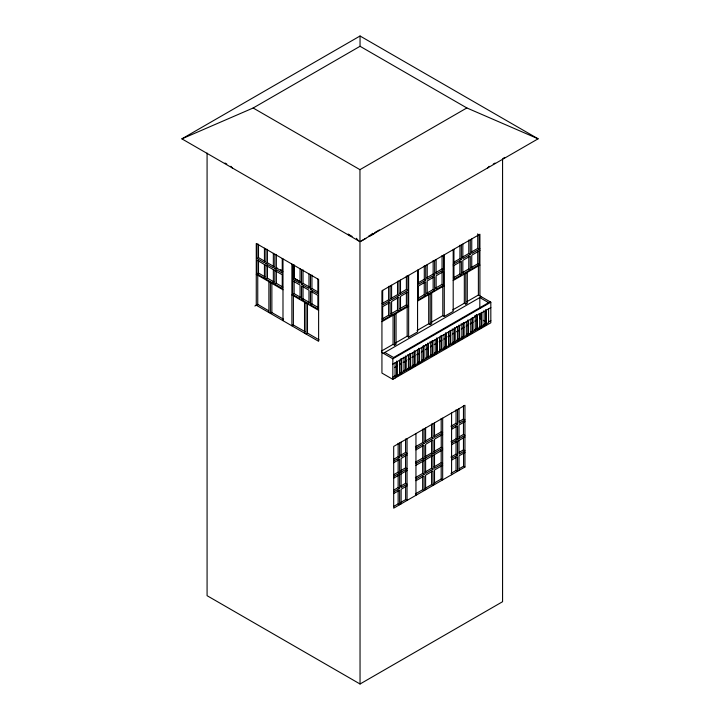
<?xml version="1.0" encoding="UTF-8"?>
<svg xmlns="http://www.w3.org/2000/svg" width="720" height="720" viewBox="0 0 720 720"><rect width="100%" height="100%" fill="white"/><g stroke="black" fill="none" stroke-linecap="round" stroke-linejoin="round"><path stroke-width="1.08" d="M395.064 376.65L488.592 322.659L488.592 308.844M372.456 233.325L370.287 235.89L374.742 233.316M487.719 168.003L489.168 166.293M181.89 138.852L360.045 36L538.11 138.807L359.955 241.659L181.89 138.852L253.152 108L360.045 46.287L466.848 107.946L538.11 138.807M253.152 108L359.955 169.659L466.848 107.946M257.013 243.918L257.013 258.489L258.498 257.634L264.996 261.387M265.923 249.066L265.923 263.637L267.408 262.773L273.906 266.526M274.833 270.495L274.833 284.202L282.249 288.486L282.249 274.77L257.013 260.199L257.013 273.915L258.498 273.06L264.996 276.813M274.833 254.205L274.833 268.776L276.921 267.57M273.951 281.925L267.453 278.181L265.923 279.063L265.923 265.347M274.833 284.202L276.363 283.32L282.852 287.064M292.644 264.483L292.644 279.063L294.129 278.199L300.618 281.952L294.075 278.226L294.075 264.78M493.254 164.088L495.036 163.053M503.055 158.427L504.837 157.401M368.694 236.088L370.476 235.062M374.931 232.488L379.386 229.923M361.386 241.038L365.841 238.464M254.889 306L257.751 304.344L268.47 310.635M301.545 269.631L301.545 284.202L303.03 283.347L309.528 287.091M292.644 294.489L300.06 298.773L300.06 285.057L292.644 280.773L292.644 294.489L294.129 293.634L300.618 297.378M310.455 274.77L310.455 289.341L311.94 288.486L317.511 291.699M301.545 299.628L308.97 303.912L308.97 290.205L301.545 285.912L301.545 299.628L303.03 298.773L309.528 302.526M301.545 300.483L303.03 299.628M310.455 304.776L317.88 309.06L317.88 295.344L310.455 291.06L310.455 304.776L311.94 303.912L317.511 307.134M307.485 303.3L307.485 333.063L306 333.918L306 303.057M382.122 303.543L388.62 299.79L390.105 300.645L390.105 286.074M391.032 298.395L397.53 294.642L399.015 295.497L399.015 280.926M399.897 293.22L406.386 289.476L407.916 290.358L407.916 275.787M417.798 282.996L424.296 279.243L425.727 280.08L425.727 265.509M426.654 277.83L433.152 274.077L434.637 274.932L434.637 260.361M435.564 272.682L442.062 268.929L443.547 269.793L443.547 255.222M453.429 262.422L459.927 258.678L461.358 259.506L461.358 244.935M462.276 257.265L468.783 253.503L470.268 254.358L470.268 239.787M471.24 252.135L477.738 248.391L479.178 249.219L479.178 234.648M390.105 300.645L382.68 304.929L382.68 290.358M399.015 295.497L391.59 299.79L391.59 285.219M407.916 290.358L400.5 294.642L400.5 280.071M425.727 280.08L418.311 284.364L418.311 269.793M434.637 274.932L427.212 279.216L427.212 264.645M443.547 269.793L436.122 274.077L436.122 259.506M453.195 264.222L461.358 259.506M470.268 254.358L462.834 258.66L462.834 244.08M479.916 248.787L471.753 253.503L471.753 238.932M453.195 265.932L461.358 261.216L461.358 274.932L453.942 279.216L453.942 265.509M479.916 250.506L471.753 255.222L471.753 268.938L479.178 264.645L479.178 250.938M382.122 318.969L388.62 315.216L390.105 316.071L390.105 302.355L382.68 306.648L382.68 320.364L399.015 310.932L399.015 297.216L391.59 301.5L391.59 315.216M390.987 313.794L397.485 310.041L399.015 310.932M399.897 308.655L406.386 304.911L407.916 305.793L407.916 292.077L400.5 296.361L400.5 310.068L407.916 305.793M417.753 298.395L424.242 294.651L425.727 295.506L425.727 281.79L418.311 286.074L418.311 299.79L425.727 295.506M426.654 293.256L433.152 289.503L434.637 290.358L434.637 276.651L427.212 280.935L427.212 294.651L434.637 290.358M435.564 288.108L442.062 284.364L443.547 285.219L443.547 271.503L436.122 275.787L436.122 289.503L443.547 285.219M453.384 277.83L459.873 274.077L461.358 274.932M462.276 272.691L468.783 268.938L470.268 269.793L470.268 256.077L462.834 260.37L462.834 274.086L470.268 269.793M471.24 267.57L477.738 263.817L479.178 264.645M381.933 321.651L408.654 306.216M417.564 301.077L444.285 285.651M453.195 280.503L479.916 265.077M381.42 351.09L393.075 344.358L394.56 345.213L396.045 344.358L396.045 313.497M395.532 342.945L407.169 336.222L408.654 337.077L417.564 331.938L417.564 270.216M417.051 330.516L428.697 323.793L430.182 324.648L431.667 323.793L431.667 292.932M431.154 322.371L442.8 315.648L444.285 316.503L453.195 311.364L453.195 249.651M452.682 309.942L464.328 303.219L465.804 304.083L467.289 303.219L467.289 272.367M466.731 301.779L478.386 295.047L490.824 302.229L490.824 322.803L392.841 379.368L381.933 373.077L381.933 290.79L479.916 234.216L479.916 295.938M383.31 353.304L481.293 296.73M490.077 301.797L393.579 357.516L384.795 352.44M381.933 352.503L392.841 358.803L490.824 302.229M476.721 314.847L474.489 316.134L475.236 316.557L475.236 330.372L474.489 329.94L476.721 328.653L477.459 329.085L477.459 315.27L476.721 314.847L476.721 328.653M392.841 364.131L490.824 307.557M394.497 367.578L397.404 365.895M399.339 364.779L401.283 363.663M403.218 362.538L406.125 360.864M408.069 359.739L410.004 358.623M411.948 357.498L414.855 355.824M416.79 354.708L419.697 353.025M421.641 351.909L423.576 350.784M425.52 349.668L428.427 347.985M430.362 346.869L432.306 345.744M434.241 344.628L437.157 342.945M439.092 341.829L441.999 340.146M443.943 339.03L445.878 337.914M447.822 336.789L450.729 335.115M452.664 333.99L454.608 332.874M456.543 331.749L459.45 330.075M461.394 328.959L464.301 327.276M466.236 326.16L468.18 325.035M470.115 323.919L473.022 322.236M474.966 321.12L476.901 319.995M395.064 375.795L396.549 374.94L397.287 375.372L397.287 361.557L396.549 361.134L396.549 374.94M399.519 373.23L401.004 372.366L401.004 358.56M405.459 369.801L406.197 370.224L406.197 356.418L405.459 355.986L405.459 369.792L403.227 371.079L403.974 371.511L403.974 357.705L403.227 357.273M409.914 367.227L410.652 367.659L410.652 353.844L409.914 353.412L409.914 367.227L407.682 368.514L408.429 368.937L408.429 355.131L407.682 354.699M414.36 364.653L415.107 365.085L415.107 351.27L414.36 350.847L414.36 364.653L412.137 365.94L412.875 366.372L412.875 352.557M417.348 362.934L418.833 362.07L418.833 348.264L419.571 348.696L419.571 362.502L418.833 362.079M421.803 360.36L423.288 359.505L423.288 345.69M427.743 344.187L427.743 356.931L425.511 358.218L426.258 358.65L426.258 344.835L425.511 344.403M432.198 354.357L432.936 354.789L432.936 340.983L432.198 340.551L432.198 354.357L429.966 355.644L430.713 356.076L430.713 342.261L429.966 341.838M436.644 339.039L436.644 351.792L434.421 353.079L435.159 353.502L435.159 339.696M439.614 350.073L441.099 349.218L441.099 335.403M444.069 347.508L445.554 346.644L445.554 332.838L446.301 333.261L446.301 347.076L445.554 346.644M448.524 344.934L449.991 344.079L449.991 331.335M455.193 328.131L455.193 341.937L454.446 341.514L452.223 342.801L452.961 343.224L452.961 329.418L452.223 328.986M458.901 325.134L459.648 325.557L459.648 339.372L458.901 338.94L456.678 340.227L457.416 340.659L457.416 326.844L456.678 326.412M464.094 322.983L464.094 336.798L463.356 336.366L461.133 337.653L461.871 338.085L461.871 324.27L461.133 323.847M466.326 334.656L467.811 333.801L468.549 334.224L468.549 320.418L467.811 319.986L467.811 333.801M470.781 332.082L472.266 331.227L473.004 331.659L473.004 317.844M481.176 312.273L481.914 312.705L481.914 326.511L481.176 326.088L478.944 327.366L479.691 327.798L479.691 313.983L478.944 313.56M486.369 310.131L486.369 323.937L485.622 323.514L483.399 324.801L484.137 325.224L484.137 311.418L483.399 310.986M392.841 377.19L395.064 375.903L395.064 362.844M488.592 321.903L490.824 320.616M396.486 376.569L398.43 375.444M400.365 374.328L402.309 373.212M409.095 369.288L412.002 367.614M413.937 366.489L415.881 365.373M417.816 364.248L420.723 362.574M431.388 356.418L437.211 353.061M443.997 349.137L445.932 348.021M452.718 344.097L454.662 342.981M457.569 341.298L459.504 340.182M461.448 339.066L463.383 337.941M466.299 336.267L468.234 335.142M470.169 334.026L472.113 332.901M478.899 328.986L481.806 327.312M483.75 326.187L485.685 325.071M393.894 459.171L398.142 456.723L399.627 457.578L399.627 443.007M400.473 455.382L405.567 452.439L407.043 453.294L401.112 456.723L401.112 442.152M415.422 446.796L422.685 442.611L424.116 443.439L424.116 428.868M425.052 441.189L431.541 437.436L433.026 438.3L433.026 423.729M433.935 436.059L441.189 431.865L442.674 432.729L434.511 437.436L434.511 422.865M450.945 426.231L456.039 423.297L457.524 424.152L457.524 409.581M459.225 421.461L463.464 419.013L464.949 419.868L459.009 423.297L459.009 408.726M393.687 461.007L399.627 457.578M415.953 448.155L424.116 443.439M433.026 438.3L425.601 442.584L425.601 428.013M451.584 427.581L457.524 424.152M393.687 462.726L399.627 459.297L399.627 473.013L398.142 472.149L393.894 474.606M407.043 455.013L401.112 458.442L401.112 472.149M415.953 449.865L424.116 445.158L424.116 458.865L422.685 458.037L415.422 462.231M442.674 434.439L434.511 439.155L434.511 452.871M451.584 429.3L457.524 425.871L457.524 439.578L456.129 438.777L451.044 441.72M464.949 421.578L459.009 425.007L459.009 438.723M400.473 470.808L405.567 467.865L407.043 468.729L393.687 476.442M425.097 456.642L431.586 452.898L433.026 453.726L433.026 440.01L425.601 444.294L425.601 458.01M433.98 451.512L441.243 447.327L442.674 448.155L415.953 463.581M459.225 436.887L463.464 434.439L464.949 435.294L451.584 443.007M393.687 478.152L407.043 470.439M415.953 465.3L442.674 449.865M451.584 444.726L464.949 437.013M393.894 490.032L398.142 487.584L399.627 488.439L399.627 474.723M400.473 486.234L405.567 483.3L407.043 484.155L401.112 487.584L401.112 473.868M415.377 477.63L422.64 473.436L424.116 474.3L424.116 460.584M425.052 472.05L431.541 468.297L433.026 469.152L433.026 455.436M433.935 466.92L441.189 462.726L442.674 463.581L434.511 468.297L434.511 454.581M450.945 457.092L456.039 454.158L457.524 455.013L457.524 441.297M459.225 452.313L463.464 449.865L464.949 450.729L459.009 454.158L459.009 440.442M393.687 491.868L399.627 488.439M415.953 479.007L424.116 474.3M433.026 469.152L425.601 473.436L425.601 459.729M451.584 458.442L457.524 455.013M393.687 493.578L399.627 490.158L399.627 504.729L398.142 503.865L393.894 506.313M407.043 485.865L401.112 489.294L401.112 503.865M415.953 480.726L424.116 476.01L424.116 490.581L422.64 489.726L415.377 493.92M442.674 465.3L434.511 470.007L434.511 484.578M451.584 460.152L457.524 456.723L457.524 471.294L456.039 470.439L450.945 473.382M464.949 452.439L459.009 455.868L459.009 470.439M400.518 502.551L405.612 499.608L407.043 500.436L407.043 438.723M425.097 488.358L431.586 484.605L433.026 485.442L433.026 470.871L425.601 475.155L425.601 489.726M433.935 483.201L441.189 479.007L442.674 479.871L442.674 418.158M459.315 468.657L463.554 466.209L464.949 467.01L464.949 405.297L393.687 446.436L393.687 508.158L464.949 467.01M207.081 153.054L207.081 595.692L360.045 684L502.569 601.713L502.569 159.075M488.592 302.661L479.817 297.585L479.817 308.502M225.018 163.035L226.8 164.061M349.47 234.882L352.143 236.43M481.572 319.329L479.817 318.321L479.817 313.956M483.327 320.346L485.964 321.867M449.991 330.273L450.738 330.705L450.738 344.511L449.991 344.079M436.644 337.977L437.391 338.409L437.391 352.215L436.644 351.792M441.099 349.218L441.846 349.65L441.846 335.835M427.743 343.125L428.481 343.548L428.481 357.363L427.743 356.931M280.629 269.712L282.483 270.783M282.852 271.638L276.318 267.921L276.363 254.439M257.013 258.489L264.438 262.773L264.438 248.202M265.923 263.637L273.348 267.921L273.348 253.35M274.833 268.776L282.249 273.06L282.249 258.489M292.644 279.063L300.06 283.347L300.06 268.776M301.545 284.202L308.97 288.486L308.97 273.915M310.455 289.341L317.88 293.634L317.88 279.054M423.288 359.505L424.026 359.928L424.026 346.122M257.751 273.492L258.498 273.915M257.013 273.915L273.348 283.347L273.348 269.631M256.266 274.347L282.987 289.773M291.897 294.912L318.618 310.347M401.004 372.366L401.742 372.798L401.742 358.983M271.395 312.327L283.509 319.212M292.824 324.702L305.028 331.641M307.485 333.063L319.131 339.885M256.266 305.199L318.618 341.307L318.618 279.486L256.266 243.486L256.266 305.307L257.751 304.452L257.751 274.59M356.391 238.293L358.56 240.858M348.21 234L349.65 235.71M230.886 166.266L232.335 167.976M395.064 375.903L395.064 378.081M485.622 309.699L485.622 323.514M481.176 313.335L481.176 326.088M478.386 265.293L478.386 295.047M477.738 233.82L477.738 248.391M477.738 251.154L477.738 263.817M472.266 317.412L472.266 331.227M470.781 319.131L470.781 332.937M468.783 240.057L468.783 253.503M468.783 256.275L468.783 268.938M466.326 321.705L466.326 335.511M465.804 273.222L465.804 304.083M464.328 273.465L464.328 303.219M463.464 405.558L463.464 419.013M463.464 421.776L463.464 434.439M463.464 437.211L463.464 449.865M463.554 452.754L463.554 466.209M463.356 322.56L463.356 336.366M459.927 245.223L459.927 258.678M459.873 261.414L459.873 274.077M458.901 326.196L458.901 338.94M456.129 426.123L456.129 438.777M456.039 409.842L456.039 423.297M456.039 441.495L456.039 454.158M456.039 456.993L456.039 470.439M454.446 327.699L454.446 341.514M453.942 249.219L453.942 263.79M451.584 413.01L451.584 474.723M448.524 331.983L448.524 345.789M444.285 254.79L444.285 316.503M444.069 334.548L444.069 348.363M442.8 285.894L442.8 315.648M442.062 255.483L442.062 268.929M442.062 271.701L442.062 284.364M441.189 418.419L441.189 431.865M441.243 434.664L441.243 447.327M441.189 450.063L441.189 462.726M441.189 465.561L441.189 479.007M439.614 337.122L439.614 350.928M433.152 260.622L433.152 274.077M433.152 276.849L433.152 289.503M431.541 423.99L431.541 437.436M431.586 440.235L431.586 452.898M431.541 455.634L431.541 468.297M431.586 471.159L431.586 484.605M430.182 293.787L430.182 324.648M428.697 294.039L428.697 323.793M424.296 265.797L424.296 279.243M424.242 281.988L424.242 294.651M422.685 429.156L422.685 442.611M422.685 445.374L422.685 458.037M422.64 460.782L422.64 473.436M422.64 476.271L422.64 489.726M421.803 347.409L421.803 361.215M417.348 349.983L417.348 363.789M415.953 433.584L415.953 495.297M408.654 275.364L408.654 337.077M407.169 306.468L407.169 336.222M406.386 276.03L406.386 289.476M406.386 292.248L406.386 304.911M405.567 438.993L405.567 452.439M405.567 455.211L405.567 467.865M405.567 470.637L405.567 483.3M405.612 486.162L405.612 499.608M399.519 360.27L399.519 374.085M398.142 443.277L398.142 456.723M398.142 459.495L398.142 472.149M398.142 474.921L398.142 487.584M398.142 490.419L398.142 503.865M397.53 281.196L397.53 294.642M397.485 297.387L397.485 310.041M394.56 314.361L394.56 345.213M393.075 314.604L393.075 344.358M392.841 358.803L392.841 379.368M388.62 286.335L388.62 299.79M388.62 302.553L388.62 315.216M360.045 36L360.045 46.287M359.955 169.659L360.045 684M311.94 275.04L311.94 288.486M311.94 291.258L311.94 303.912M304.515 302.202L304.515 333.063M303.03 269.892L303.03 283.347M303.03 286.11L303.03 298.773M294.129 265.869L294.129 278.199M294.129 280.971L294.129 293.634M293.382 295.164L293.382 324.918L291.897 325.773L291.897 264.06M282.987 258.912L282.987 320.634M276.363 270.666L276.363 283.32M271.863 282.735L271.863 312.489L270.378 313.353L270.378 282.492M268.893 281.637L268.893 312.489M267.408 249.327L267.408 262.773M267.453 265.518L267.453 278.181M264.438 264.492L264.438 278.208M258.498 244.179L258.498 257.634M258.498 260.397L258.498 273.06"/></g></svg>
